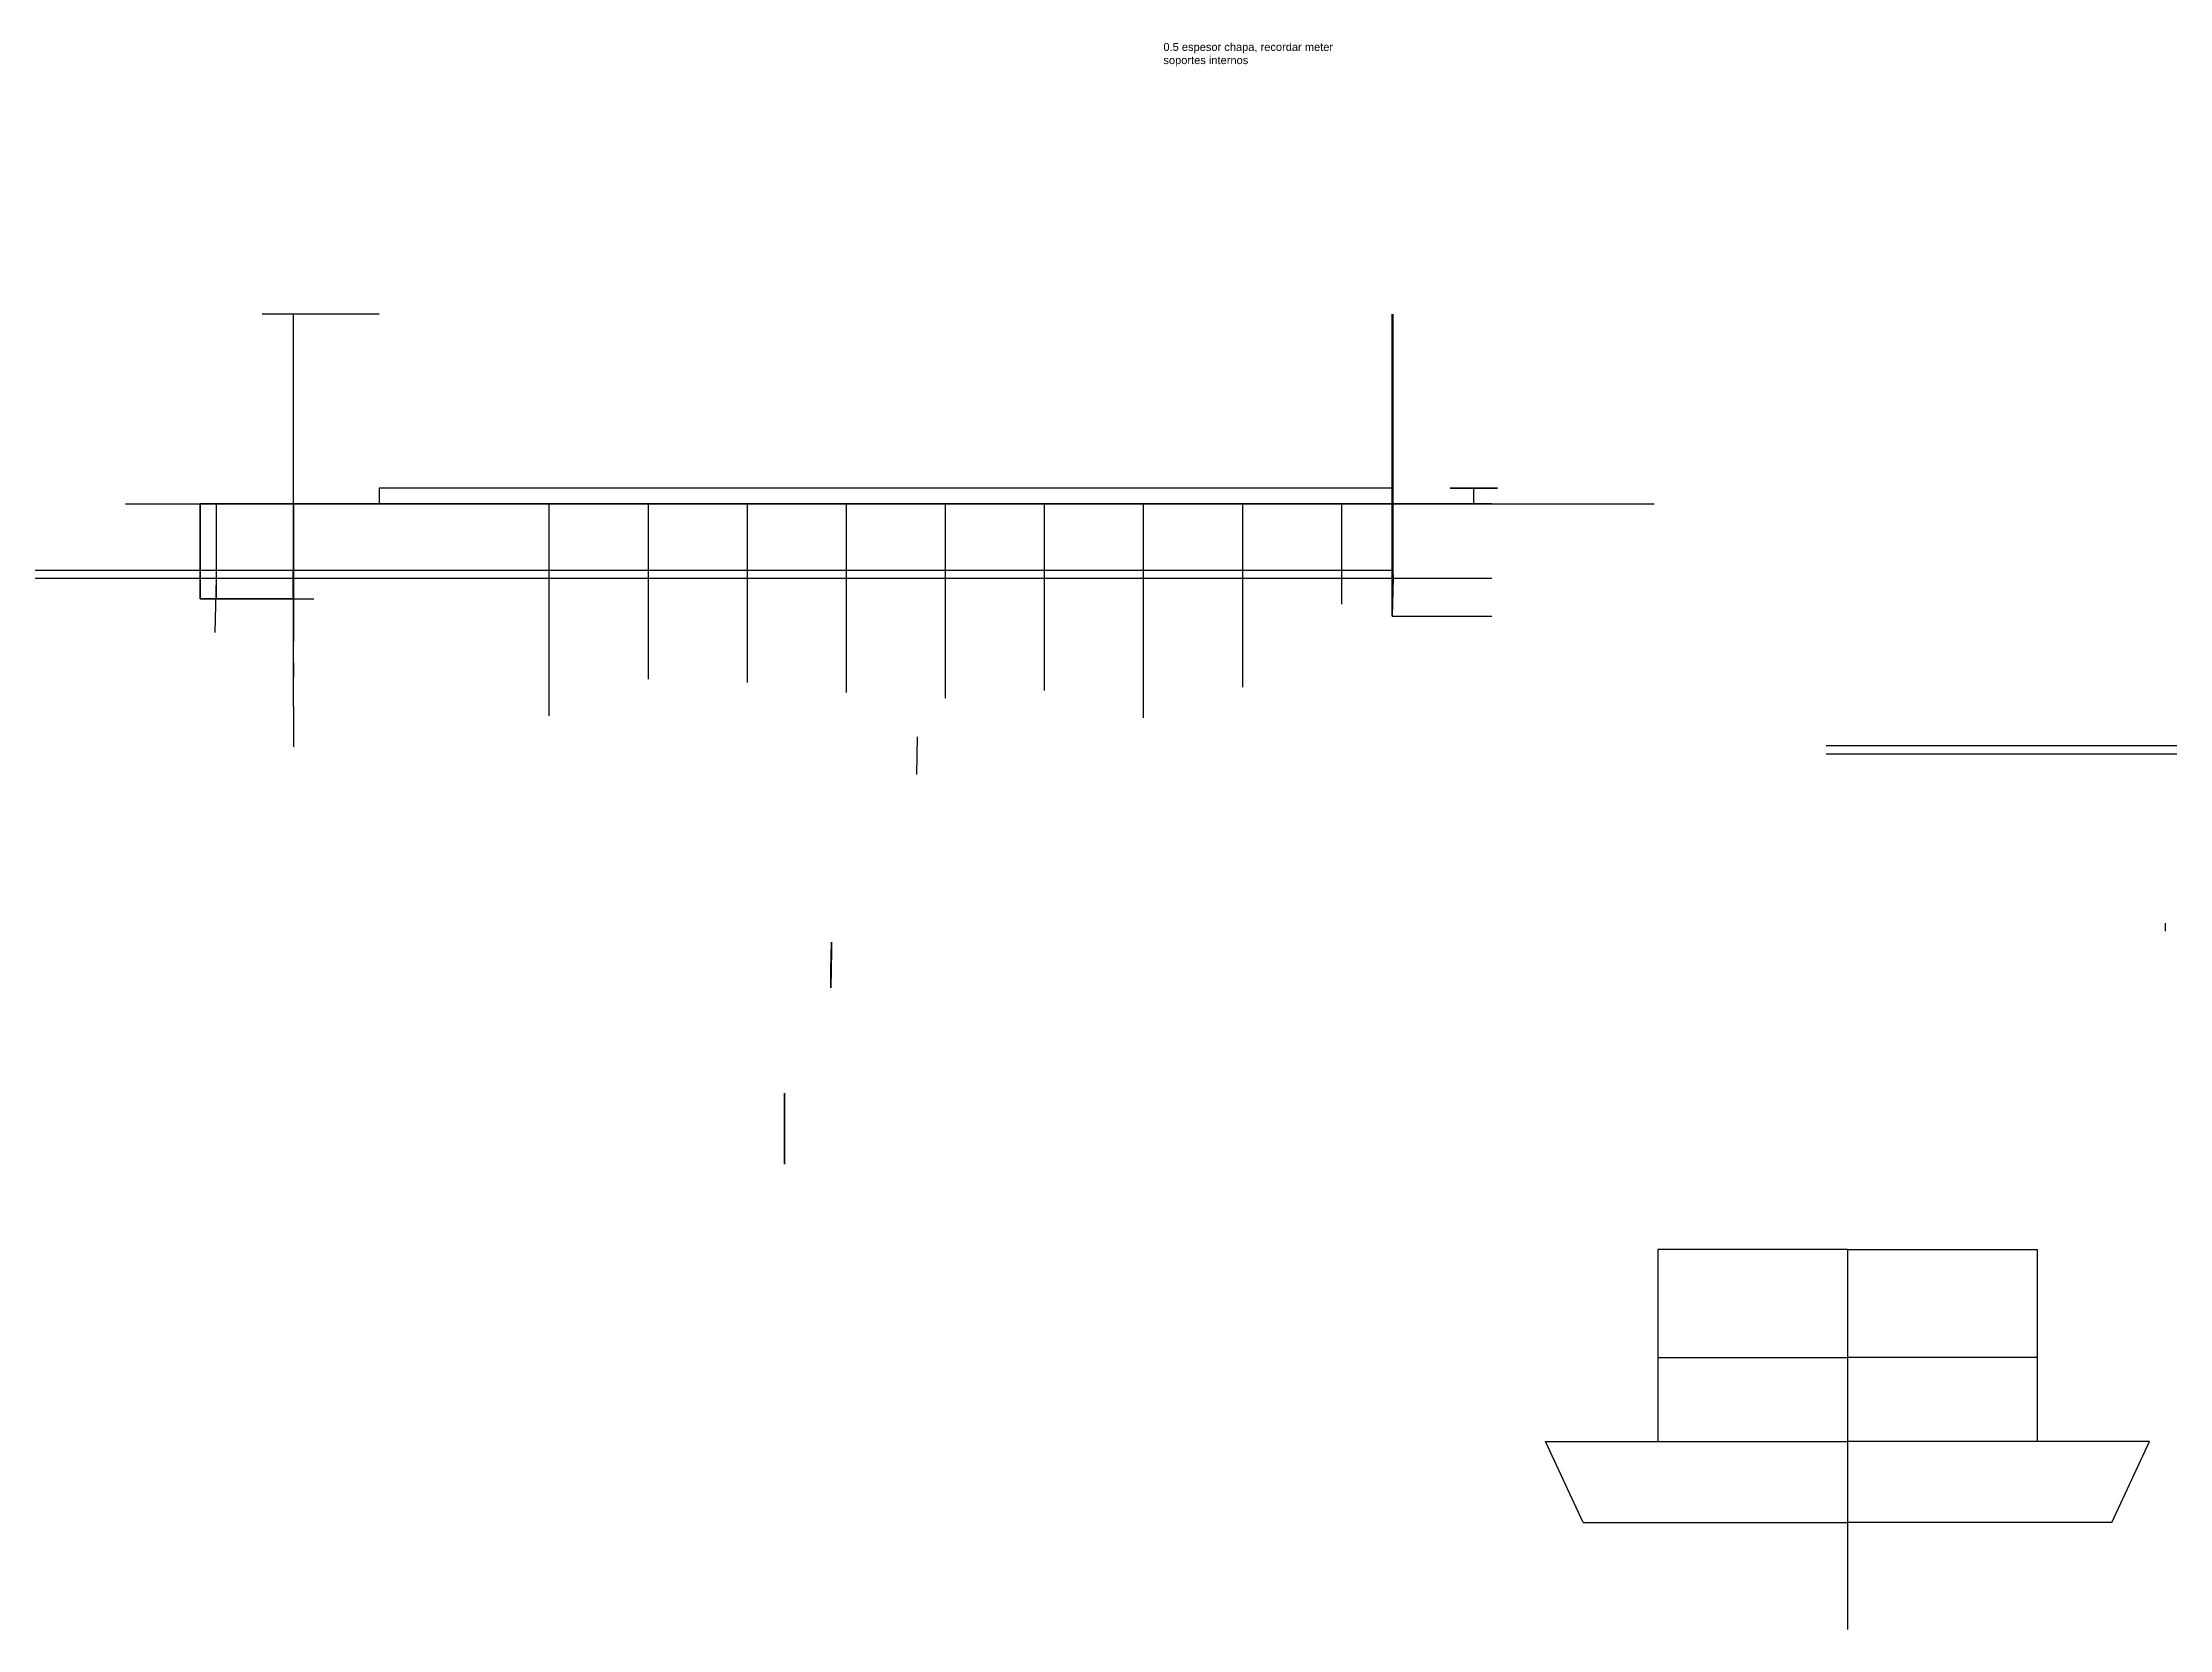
# Model space of a CAD drawing. Header units: millimetres. Extents: x -1672 to 5708, y -1264 to 1190.
# Drawn here: x -1290 to -618, y -400 to 101 of the extents above; entities that cross this region are included whole.
import ezdxf

# ---------------------------------------------------------------- set-up
doc = ezdxf.new("R2010")
doc.units = ezdxf.units.MM
doc.styles.get("Standard").update_dxf_attribs({"font": 'arial.ttf'})

msp = doc.modelspace()

# ---------------------------------------------------------------- linework, layer by layer
for p, q in [((-1183.7, 14.93), (-1220.71, 14.93)), ((-1183.7, 14.93, 5.72), (-1219.37, 14.93, 5.72)), ((-863.85, 14.93), (-863.85, 14.93, 49.02)), ((-838.08, -44.97, 28.68), (-838.08, -39.97, 28.68)), ((-1240.23, -44.97, 88.1), (-1240.23, -44.97, 58.52)), ((-1183.7, -44.97, 88.1), (-1240.23, -44.97, 88.1)), ((-1240.23, -74.98, 88.1), (-1240.23, -44.97, 88.1)), ((-1240.23, -44.97, 88.1), (-1240.23, -74.98, 88.1)), ((-1235.23, -44.97, 88.1), (-1235.23, -74.98, 88.1)), ((-1210.82, -44.97, 42.26), (-1210.82, -44.97, 26.26)), ((-1210.82, -44.97, 42.26), (-1210.82, -44.97, 47.26)), ((-1210.82, -74.98, 42.26), (-1210.82, -44.97, 42.26)), ((-1210.82, -74.98, 42.26), (-1210.82, -44.97, 42.26)), ((-1183.7, -44.97), (-1183.7, -44.97, 88.1)), ((-863.85, -44.97, 60.62), (-863.85, -44.47, 60.62)), ((-863.85, -44.97, 60.62), (-863.85, -44.47, 60.62)), ((-863.85, -44.97, 0.5), (-863.85, -44.47, 0.5)), ((-863.85, -44.97, 60.62), (-781.18, -44.97, 60.62)), ((-832.36, -44.97, 55.62), (-863.85, -44.97, 55.62)), ((-863.57, -44.97, 88.1), (-863.57, -44.97, 102.84)), ((-835.48, -44.97, 21.44), (-833.05, -44.97, 17.07)), ((-832.36, -44.97, 60.62), (-832.36, -44.97, 55.62)), ((-863.57, -65.95, 88.1), (-1389.2, -65.95, 88.1)), ((-863.62, -65.95, 81.48), (-1279.48, -65.95, 81.48)), ((-1279.48, -65.95, 81.48), (-1279.48, -65.95, 97.65)), ((-863.62, -65.95, 81.48), (-863.57, -68.53, 88.1)), ((-863.57, -68.53, 88.1), (-1389.2, -68.53, 88.1)), ((-1235.23, -68.53, 88.1), (-1235.64, -85.52, 48.86)), ((-863.57, -68.53, 88.1), (-863.85, -80.43, 60.62)), ((-832.36, -68.53, 60.62), (-863.57, -68.53, 88.1)), ((-863.57, -68.53, 88.1), (-863.57, -68.53, 75.08)), ((-1240.23, -74.98, 88.1), (-1204.37, -74.98, 88.1)), ((-1210.82, -77.23, 55.42), (-1210.82, -81.82, 57.41)), ((-863.85, -80.43, 60.62), (-832.36, -80.43, 60.62)), ((-1210.82, -82.93, 42.26), (-1210.82, -88.38, 42.26)), ((-1210.82, -95.11, 26.73), (-1210.82, -99.7, 28.71)), ((-1210.82, -108.97, 42.26), (-1210.82, -121.69, 42.26)), ((-1013.82, -118.54, 88.1), (-1014.1, -130.43, 60.62)), ((-201.17, -121.38, 88.1), (-726.8, -121.38, 88.1)), ((-201.17, -123.96, 88.1), (-726.8, -123.96, 88.1)), ((-619.83, -177.3, 81.48), (-619.78, -179.88, 88.1)), ((-1040.87, -185.84, 88.1), (-1041.15, -197.74, 60.62)), ((-1040.87, -185.84, 88.1), (-1040.92, -183.26, 81.48)), ((-720.05, -280.34), (-779.96, -280.34)), ((-779.96, -280.34), (-779.96, -314.47)), ((-720.05, -280.34), (-779.96, -280.34)), ((-779.96, -280.34), (-779.96, -314.47)), ((-720.05, -280.34), (-720.05, -400.27)), ((-720.05, -280.34), (-660.15, -280.34)), ((-720.05, -280.34), (-660.15, -280.34)), ((-660.15, -280.34), (-660.15, -314.47)), ((-660.15, -280.34), (-660.15, -314.47)), ((-779.96, -314.47), (-720.05, -314.47)), ((-779.96, -314.47), (-720.05, -314.47)), ((-779.96, -314.47), (-779.96, -340.97)), ((-660.15, -314.47), (-720.05, -314.47)), ((-660.15, -314.47), (-720.05, -314.47)), ((-660.15, -314.47), (-660.15, -340.97)), ((-803.51, -366.48), (-815.41, -340.97)), ((-815.41, -340.97), (-720.05, -340.97)), ((-624.7, -340.97), (-720.05, -340.97)), ((-636.6, -366.48), (-624.7, -340.97)), ((-803.51, -366.48), (-720.05, -366.48)), ((-636.6, -366.48), (-720.05, -366.48))]:
    msp.add_line(p, q)
at = {"extrusion": (1, -1.83697e-16, -1.83697e-16)}
for p, q in [((-1210.82, -108.97, 42.26), (-1210.82, 14.93, 42.26)), ((-863.85, -68.53, 86.14), (-863.85, 14.93, 86.14)), ((-863.85, -80.43, 60.62), (-863.85, 14.93, 60.62)), ((-863.57, -68.53, 88.1), (-863.57, 14.93, 88.1)), ((-863.85, -44.97, 34.13), (-863.85, -44.97, 60.62))]:
    msp.add_line(p, q, dxfattribs=at)
at = {"extrusion": (0.841597, -1.79059e-15, 0.540106)}
for p, q in [((-1210.82, -74.98, 88.1), (-1210.82, -33.41, 88.1)), ((-1210.87, -65.95, 81.48), (-1210.82, -68.53, 88.1))]:
    msp.add_line(p, q, dxfattribs=at)
at = {"extrusion": (0, 1, -1.83697e-16)}
for p, q in [((-1263.79, -44.97, 88.1), (-863.57, -44.97, 88.1)), ((-1240.23, -44.97, 88.1), (-1183.7, -44.97)), ((-847.93, -44.97, 74.33), (-1214.98, -44.97, 48.74)), ((-1210.82, -44.97, 42.26), (-840.41, -44.97, 67.83)), ((-879.88, -44.97, 5.74), (-1143.73, -44.97, 5.74)), ((-838.08, -44.97, 28.68), (-879.88, -44.97, 5.74)), ((-838.08, -44.97, 28.68), (-879.88, -44.97, 5.74)), ((-869.31, -44.97, 93.14), (-802.25, -44.97, 34.13))]:
    msp.add_line(p, q, dxfattribs=at)
at = {"extrusion": (0, -1, 0)}
for p, q in [((-1210.82, -44.97, 42.26), (-1213.92, -44.97, 47.1)), ((-1183.7, -44.97, 44.05), (-1183.7, -44.97, 49.05)), ((-1130.1, -44.97, 5.74), (-1130.1, -111.83, 5.74)), ((-1098.82, -44.97, 5.74), (-1098.82, -100.28, 5.74)), ((-1067.55, -44.97, 5.74), (-1067.55, -101.35, 5.74)), ((-1036.27, -44.97, 5.74), (-1036.27, -104.48, 5.74)), ((-1004.99, -44.97, 5.74), (-1004.99, -106.31, 5.74)), ((-973.71, -44.97, 5.74), (-973.71, -103.85, 5.74)), ((-942.44, -44.97, 5.74), (-942.44, -112.51, 5.74)), ((-903.11, -44.97, 16.17), (-918.17, -44.97, 15.37)), ((-914.15, -44.97, 15.58), (-914.16, -44.97, 5.74)), ((-911.16, -44.97, 5.74), (-911.16, -102.8, 5.74)), ((-911.16, -44.97, 15.74), (-903.11, -44.97, 16.17)), ((-908.16, -44.97, 15.9), (-908.16, -44.97, 5.72)), ((-879.88, -44.97, 5.74), (-879.88, -76.6, 5.74)), ((-863.85, -44.97, 60.62), (-863.85, -44.97, 65.62)), ((-1210.82, -74.98, 42.26), (-1240.23, -74.98, 88.1)), ((-863.83, -74.98, 60.62), (-863.83, -80.43, 60.62))]:
    msp.add_line(p, q, dxfattribs=at)
at = {"extrusion": (-0.841597, 0, -0.540106)}
msp.add_line((-1210.82, -44.97, 42.26), (-1210.82, -74.98, 42.26), dxfattribs=at)
at = {"extrusion": (-0.999956, 0.003721, 0.008591)}
msp.add_line((-863.62, -65.95, 81.48), (-863.57, -65.95, 88.1), dxfattribs=at)
at = {"extrusion": (-0.841597, 1.79059e-15, -0.540106)}
msp.add_line((-1225.53, -74.98, 65.18), (-1221.32, -74.98, 67.88), dxfattribs=at)
for points in [[(-863.85, -39.97, 65.62), (-1183.7, -39.97, 49.05), (-1183.7, -44.97, 49.05), (-863.85, -44.97, 65.62)], [(-1040.92, -183.26, 81.48), (-1040.87, -185.84, 88.1), (-1041.15, -197.74, 60.62), (-1041.13, -192.29, 60.62)], [(-1055.69, -233.54, 88.1), (-1055.69, -230.96, 81.48), (-1055.69, -247.95, 42.26), (-1055.69, -253.4, 42.26)]]:
    msp.add_polyline3d(points, close=True)
for points in [[(-1210.82, -82.93, 42.26), (-1210.87, -65.95, 81.48), (-1210.82, -68.53, 88.1), (-1210.82, -88.38, 42.26), (-1210.82, -82.93, 42.26)], [(-863.85, -74.98, 60.62), (-863.62, -65.95, 81.48), (-863.57, -68.53, 88.1), (-863.85, -80.43, 60.62), (-863.83, -74.98, 60.62)]]:
    msp.add_polyline3d(points)
at = {"extrusion": (1.52324e-47, 1, -1.24382e-31)}
msp.add_circle((838.08, 28.68, -39.97), 7.5, dxfattribs=at)

# ---------------------------------------------------------------- texts
at = {"insert": (-936.09, 100.54), "char_height": 2.5, "attachment_point": 1}
msp.add_mtext_dynamic_manual_height_columns('0.5 espesor chapa, recordar meter soportes internos ', width=60.6828, gutter_width=12.5, heights=[0], dxfattribs=at)

doc.saveas('drawing.dxf')
